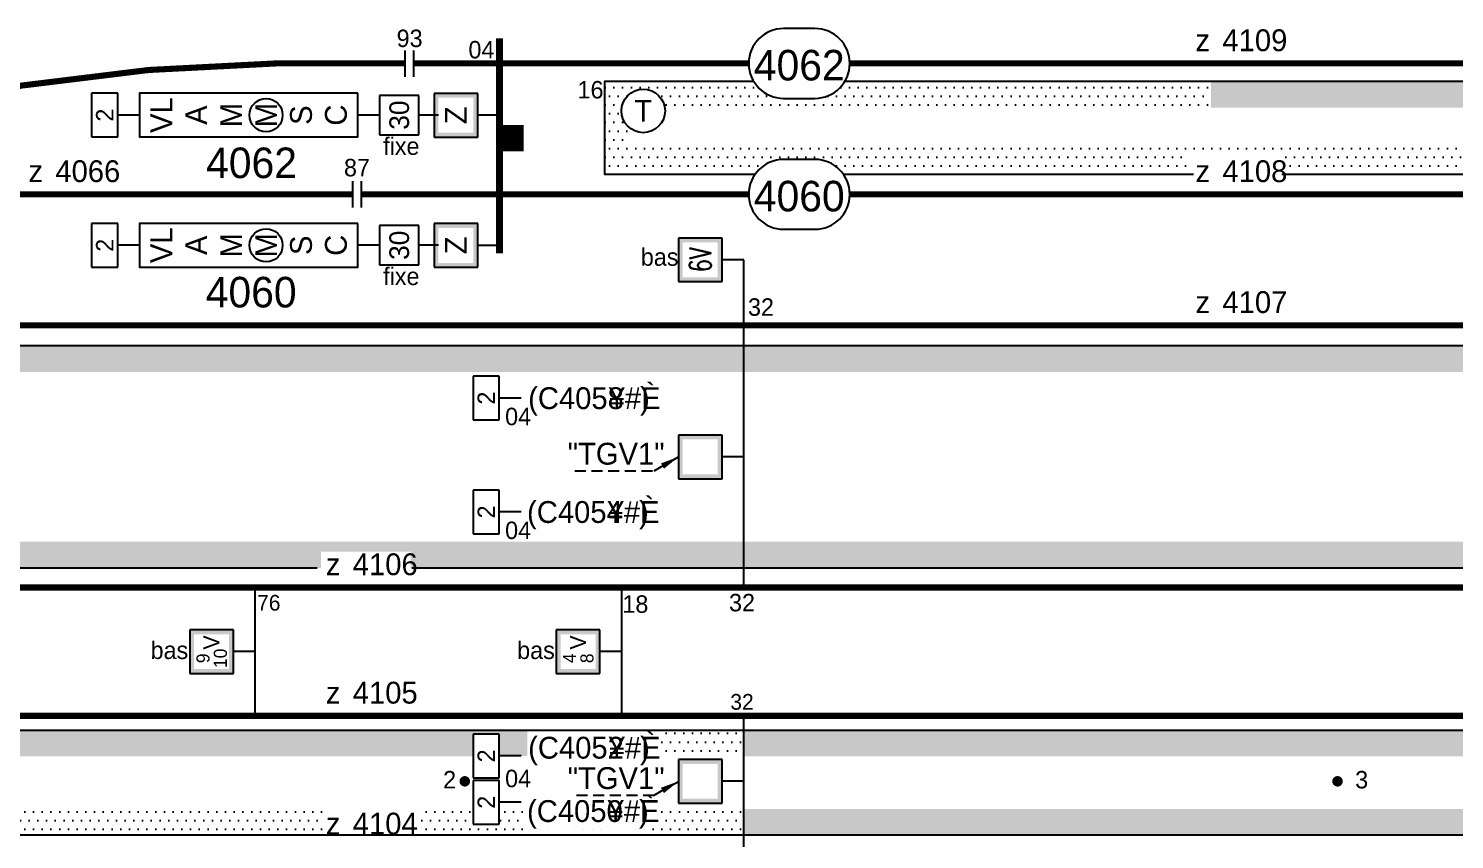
# Model space of a CAD drawing. Header units: metres. Extents: x 0 to 4410, y 0 to 594.
# Drawn here: x 2209.4 to 2372.8, y 298.8 to 391.7 of the extents above; entities that cross this region are included whole.
import ezdxf
from ezdxf.enums import TextEntityAlignment as Align

# ---------------------------------------------------------------- set-up
doc = ezdxf.new("R2010")
doc.units = ezdxf.units.M
doc.linetypes.add('CACHE', pattern=[9.524999999999999, 6.35, -3.175])
doc.linetypes.add('CONTINU', pattern=[5000, 5000, 0])
for name, color, linetype in [('HACHURES', 7, 'Continuous'), ('PRI ES', 7, 'Continuous'), ('voies', 7, 'Continuous')]:
    doc.layers.add(name, color=color, linetype=linetype)
doc.layers.add('Pk invisible', color=250, linetype='Continuous', plot=False)
doc.styles.add('es_norme', font='es_isocp.shx')
doc.styles.add('ISO8C1', font='es_isocp.shx')
doc.styles.add('SIMPLEX', font='simplex', dxfattribs={"width": 0.7})
pattern_1 = [(0, (-630, 0), (0.5, 1), [0, -1])]
pattern_2 = [(0, (0, 0), (0.5, 1), [0, -1])]

# ---------------------------------------------------------------- blocks, each defined once
blk = doc.blocks.new('TCD')
at = {"linetype": 'Continuous'}
for p, q in [((-2.5, 7.5), (-2.5, 2.5)), ((2.5, 7.5), (-2.5, 7.5)), ((2.5, 2.5), (2.5, 7.5)), ((-2.5, 2.5), (0, 2.5)), ((0, 2.5), (2.5, 2.5)), ((0, 0), (0, 2.5))]:
    blk.add_line(p, q, dxfattribs=at)
at = {"linetype": 'Continuous', "style": 'SIMPLEX', "width": 0.7}
blk.add_attdef('OO', text='', height=2.5, dxfattribs=at).set_placement((0, 5), align=Align.MIDDLE)
blk = doc.blocks.new('ID')
at = {"linetype": 'Continuous'}
for p, q in [((-2.5, 5.5), (-2.5, 2.5)), ((2.5, 5.5), (-2.5, 5.5)), ((2.5, 2.5), (2.5, 5.5)), ((-2.5, 2.5), (0, 2.5)), ((0, 2.5), (2.5, 2.5)), ((0, 0), (0, 2.5))]:
    blk.add_line(p, q, dxfattribs=at)
at = {"linetype": 'Continuous', "style": 'SIMPLEX', "width": 0.7}
blk.add_attdef('O', text='', height=2, dxfattribs=at).set_placement((0, 4), align=Align.MIDDLE)
blk = doc.blocks.new('TCR')
at = {"linetype": 'Continuous'}
for p, q in [((2.5, 7.5), (-2.5, 7.5)), ((-2.5, 7.5), (-2.5, 2.5)), ((2.5, 2.5), (2.5, 7.5)), ((-2.5, 2.5), (0, 2.5)), ((0, 0), (0, 2.5)), ((0, 2.5), (2.5, 2.5))]:
    blk.add_line(p, q, dxfattribs=at)
for points in [[(-2.5, 7.5), (2.5, 7.5), (-2, 7), (2, 7)], [(-2.5, 2.5), (-2.5, 7.5), (-2, 3), (-2, 7)], [(2.5, 7.5), (2.5, 2.5), (2, 7), (2, 3)], [(2.5, 2.5), (-2.5, 2.5), (2, 3), (-2, 3)]]:
    blk.add_solid(points, dxfattribs=at)
at = {"linetype": 'Continuous', "style": 'SIMPLEX', "width": 0.7}
blk.add_attdef('OO', text='', height=2.5, dxfattribs=at).set_placement((0, 5), align=Align.MIDDLE)
blk = doc.blocks.new('HM')
at = {"const_width": 0.6}
blk.add_lwpolyline([(-0.3000000000001819, 0, 1), (0.3000000000001819, 0, 1)], format="xyb", close=True, dxfattribs=at)
at = {"color": 7, "linetype": 'Continuous', "style": 'es_norme', "flags": 1}
blk.add_attdef('KI', (2.006654581030034, 1.769406652388057), '', height=2, dxfattribs=at)
at = {"linetype": 'Continuous', "style": 'es_norme'}
blk.add_attdef('HM', (2.022979787304394, -0.8097073877160028), '', height=2, dxfattribs=at)
blk = doc.blocks.new('TEL')
blk.add_circle((0, 0), 2.5)
at = {"linetype": 'Continuous', "style": 'ISO8C1'}
blk.add_attdef('TEXTEG', text='', height=2.5, dxfattribs=at).set_placement((-4, -1), align=Align.RIGHT)
at = {"style": 'ISO8C1'}
blk.add_attdef('OO', text='', height=2.5, dxfattribs=at).set_placement((0, 0), align=Align.MIDDLE)
at = {"linetype": 'Continuous', "style": 'ISO8C1'}
blk.add_attdef('TEXTED', (4, -1), '', height=2.5, dxfattribs=at)
blk = doc.blocks.new('nzone')
at = {"style": 'es_norme'}
blk.add_text('z', height=2.5, dxfattribs=at).set_placement((-1.782768162918515, 1.405600679660125))
blk.add_attdef('ZONE', (1.305260423668528, 1.405600679660125), '', height=2.5, dxfattribs=at)
blk = doc.blocks.new('FLSIG-DR')
at = {"linetype": 'Continuous'}
blk.add_lwpolyline([(2.124101845155565, -2.124101845155451, 0, 0.8, 0), (1.386595461451634, -1.386595461451236, 0, 0, 0), (0, -5.684341886080801e-14, 0, 0, 0)], format="xyseb", dxfattribs=at)

msp = doc.modelspace()

# ---------------------------------------------------------------- hatches: boundary and pattern name
at = {"linetype": 'Continuous'}
h = msp.add_hatch(dxfattribs=at)
h.set_pattern_fill('SABLE', color=256, scale=0.5, style=0)
h.set_pattern_definition(pattern_2)
h.paths.add_polyline_path([(2342.342173310315, 377.1857428708799), (2344.920928163847, 377.1857428708799), (2344.920928163847, 378.0444233234487), (2278.411238077105, 378.0444233234487), (2278.411238077105, 380.2763573862767, -0.2424816397775401), (2277.362270587345, 382.3121630386479, -0.9268566767387671), (2282.333534353356, 382.6901252044802), (2344.920928163847, 382.6901252044802), (2344.920928163847, 385.6901252044802), (2302.958244387553, 385.6901252044802, -0.2635277456240241), (2299.527652369771, 383.7470740146175), (2295.948129212468, 383.7470740146175, -0.2635277456240246), (2292.517537194685, 385.6901252044802), (2275.411238077105, 385.6901252044802), (2275.411238077105, 375.0444233234487), (2292.673654269334, 375.0444233234487, -0.2444522533785592), (2295.948129212468, 376.7470740146175), (2299.527652369771, 376.7470740146175, -0.2444522533785588), (2302.802127312905, 375.0444233234487), (2342.342173310315, 375.0444233234487)])
h = msp.add_hatch(dxfattribs=at)
h.set_pattern_fill('SABLE', color=256, scale=0.5, style=0)
h.set_pattern_definition(pattern_2)
h.paths.add_polyline_path([(2420.472671769233, 385.6901252044802), (2344.920928163847, 385.6901252044802), (2344.920928163847, 382.6901252044802), (2437.180906153889, 382.6901252044802, -0.2074762535006239), (2439.170043495647, 382.6901252044802), (2467.352071387533, 382.6901252044802), (2467.352071387533, 378.0444233234487), (2439.022737981976, 378.0444233234487, -0.1746195807366897), (2437.32821166756, 378.0444233234487), (2407.773911271033, 378.0444233234487), (2407.773911271033, 375.0444233234487), (2470.352071387533, 375.0444233234487), (2470.352071387533, 385.6901252044802), (2430.913378962101, 385.6901252044802, -0.2635277456240246), (2427.482786944318, 383.7470740146175), (2423.903263787015, 383.7470740146175, -0.2635277456240241)])
h = msp.add_hatch(dxfattribs=at)
h.set_pattern_fill('SABLE', color=256, scale=0.5, style=0)
h.set_pattern_definition(pattern_2)
h.paths.add_polyline_path([(2404.670385890333, 378.0444233234487), (2344.920928163847, 378.0444233234487), (2344.920928163847, 377.1857428708799), (2352.80769859702, 377.1857428708799), (2352.80769859702, 375.0444233234487), (2404.670385890333, 375.0444233234487)], flags=17)
at = {"layer": 'HACHURES'}
h = msp.add_hatch(dxfattribs=at)
h.set_pattern_fill('SABLE', color=256, scale=0.5, style=0)
h.set_pattern_definition(pattern_1)
edge = h.paths.add_edge_path()
edge.add_line((2291.398256980061, 355.3782573660786), (2197.698274604781, 355.3782573660786))
edge.add_arc((2194.475122779997, 357.7470740146178), 4.000000000000272, 270, 323.68642125856763, ccw=False)
edge.add_line((2194.475122779997, 353.7470740146176), (2190.895599622692, 353.7470740146176))
edge.add_arc((2190.895599622692, 357.7470740146181), 4.000000000000568, 216.3135787414369, 270, ccw=False)
edge.add_line((2187.672447797909, 355.3782573660786), (2182.411238077105, 355.3782573660786))
edge.add_line((2182.411238077105, 355.3782573660786), (2182.411238077105, 329.9518779920466))
edge.add_line((2182.411238077105, 329.9518779920466), (2187.582450641528, 329.9518779920465))
edge.add_line((2187.582450641528, 329.9518779920465), (2188.333997625729, 330.7828277615588))
edge.add_line((2188.333997625729, 330.7828277615588), (2189.06509998667, 331.2672445569211))
edge.add_line((2189.06509998667, 331.2672445569211), (2190.053861132157, 331.6210949109601))
edge.add_line((2190.053861132157, 331.6210949109601), (2190.752296785284, 331.7080953940517))
edge.add_line((2190.752296785284, 331.7080953940517), (2192.685361201345, 331.7106631811442))
edge.add_line((2192.685361201345, 331.7106631811442), (2194.938470867089, 331.6837361165669))
edge.add_line((2194.938470867089, 331.6837361165669), (2195.822374822453, 331.476949406871))
edge.add_line((2195.822374822453, 331.476949406871), (2196.903215265265, 330.8893998614916))
edge.add_line((2196.903215265265, 330.8893998614916), (2197.788271761161, 329.9518779920465))
edge.add_line((2197.788271761161, 329.9518779920465), (2242.947463931441, 329.9518779920466))
edge.add_line((2242.947463931441, 329.9518779920466), (2242.947463931441, 331.8016170727933))
edge.add_line((2242.947463931441, 331.8016170727933), (2253.196167467358, 331.8016170727933))
edge.add_line((2253.196167467358, 331.8016170727933), (2253.196167467358, 329.9518779920466))
edge.add_line((2253.196167467358, 329.9518779920466), (2291.398256980061, 329.9518779920466))
edge.add_line((2291.398256980061, 329.9518779920466), (2291.398256980061, 332.9518779920466))
edge.add_line((2291.398256980061, 332.9518779920466), (2185.411238077105, 332.9518779920466))
edge.add_line((2185.411238077105, 332.9518779920466), (2185.411238077105, 352.3782573660786))
edge.add_line((2185.411238077105, 352.3782573660786), (2291.398256980061, 352.3782573660786))
edge.add_line((2291.398256980061, 352.3782573660786), (2291.398256980061, 355.3782573660786))
h = msp.add_hatch(dxfattribs=at)
h.set_pattern_fill('SABLE', color=256, scale=0.5, style=0)
h.set_pattern_definition(pattern_1)
h.paths.add_polyline_path([(2474.662504745361, 355.3782573660786), (2291.398256980061, 355.3782573660786), (2291.398256980061, 352.3782573660786), (2489.39843311982, 352.3782573660786), (2489.39843311982, 355.3782573660786), (2484.68833155223, 355.3782573660786, -0.2386321253339259), (2481.465179727447, 353.7470740146176), (2477.885656570144, 353.7470740146176, -0.2386321253339241)])
h = msp.add_hatch(dxfattribs=at)
h.set_pattern_fill('SABLE', color=256, scale=0.5, style=0)
h.set_pattern_definition(pattern_1)
h.paths.add_polyline_path([(2404.688917878702, 332.9518779920466), (2291.398256980061, 332.9518779920466), (2291.398256980061, 329.9518779920466), (2404.688917878702, 329.9518779920466)])
h = msp.add_hatch(dxfattribs=at)
h.set_pattern_fill('SABLE', color=256, scale=0.5, style=0)
h.set_pattern_definition(pattern_1)
edge = h.paths.add_edge_path()
edge.add_line((2260.363742528714, 310.9170787859123), (2263.363742528714, 310.9170787859123))
edge.add_line((2263.363742528714, 310.9170787859123), (2263.363742528714, 308.4170787859123))
edge.add_line((2263.363742528714, 308.4170787859123), (2265.863742528714, 308.4170787859123))
edge.add_line((2265.863742528714, 308.4170787859123), (2266.578315439185, 308.4169734062341))
edge.add_line((2266.578315439185, 308.4169734062341), (2266.578315439185, 311.367457285601))
edge.add_line((2266.578315439185, 311.367457285601), (2198.126807909586, 311.367457285601))
edge.add_arc((2194.475122779997, 313.0000000000015), 4.000000000000175, 270, 335.9122252669627, ccw=False)
edge.add_line((2194.475122779997, 309.0000000000012), (2190.895599622692, 309.0000000000012))
edge.add_arc((2190.895599622692, 313.000000000001), 3.999999999999829, 204.0877747330333, 270.0000000000065, ccw=False)
edge.add_line((2187.243914493104, 311.3674572856011), (2159.398259331162, 311.367457285601))
edge.add_line((2159.398259331162, 311.367457285601), (2159.398259331162, 308.367457285601))
edge.add_line((2159.398259331162, 308.367457285601), (2260.363742528714, 308.367457285601))
edge.add_line((2260.363742528714, 308.367457285601), (2260.363742528714, 310.9170787859123))
h = msp.add_hatch(dxfattribs=at)
h.set_pattern_fill('SABLE', color=256, scale=0.5, style=0)
h.set_pattern_definition(pattern_1)
h.paths.add_polyline_path([(2291.398256980061, 311.367457285601), (2278.804662882116, 311.367457285601), (2278.804662882116, 308.367457285601), (2291.398256980061, 308.367457285601)])
h = msp.add_hatch(dxfattribs=at)
h.set_pattern_fill('SABLE', color=256, scale=0.5, style=0)
h.set_pattern_definition(pattern_1)
h.paths.add_polyline_path([(2489.39843311982, 311.367457285601), (2417.171059947352, 311.367457285601), (2417.171059947352, 310.4207088011008), (2412.652009335288, 310.4207088011008), (2412.652009335288, 311.367457285601), (2400.463031745205, 311.367457285601), (2400.463031745205, 310.5035813252971), (2395.778157759289, 310.5035813252971), (2395.778157759289, 311.367457285601), (2291.398256980061, 311.367457285601), (2291.398256980061, 308.367457285601), (2489.39843311982, 308.367457285601)])
h = msp.add_hatch(dxfattribs=at)
h.set_pattern_fill('SABLE', color=256, scale=0.5, style=0)
h.set_pattern_definition(pattern_1)
edge = h.paths.add_edge_path()
edge.add_line((2243.272974053001, 302.3274133723292), (2159.398259331162, 302.3274133723292))
edge.add_line((2159.398259331162, 302.3274133723292), (2159.398259331162, 299.3274133723292))
edge.add_line((2159.398259331162, 299.3274133723292), (2187.201842125614, 299.3274133723292))
edge.add_arc((2190.975166089836, 298.0000000000005), 4.00000000000079, 90.00000000000648, 160.6186954653157, ccw=False)
edge.add_line((2190.975166089836, 302.0000000000012), (2194.55468924714, 302.0000000000012))
edge.add_arc((2194.55468924714, 298.000000000001), 4.000000000000227, 19.381304534679487, 90, ccw=False)
edge.add_line((2198.328013211361, 299.3274133723292), (2243.272974053001, 299.3274133723292))
edge.add_line((2243.272974053001, 299.3274133723292), (2243.272974053001, 302.3274133723292))
h = msp.add_hatch(dxfattribs=at)
h.set_pattern_fill('SABLE', color=256, scale=0.5, style=0)
h.set_pattern_definition(pattern_1)
h.paths.add_polyline_path([(2260.363742528714, 302.3274133723292), (2252.868310269661, 302.3274133723292), (2252.868310269661, 299.3274133723292), (2291.398256980061, 299.3274133723292), (2291.398256980061, 302.3274133723292), (2278.955474748185, 302.3274133723292), (2278.955474748185, 300.2095159026076), (2266.135952709392, 300.2095159026076), (2266.135952709392, 302.3274133723292), (2263.363742528714, 302.3274133723292), (2263.363742528714, 300.6034283831144), (2260.363742528714, 300.6034283831144)])
h = msp.add_hatch(dxfattribs=at)
h.set_pattern_fill('SABLE', color=256, scale=0.5, style=0)
h.set_pattern_definition(pattern_1)
h.paths.add_polyline_path([(2404.441961461556, 302.3274133723292), (2291.398256980061, 302.3274133723292), (2291.398256980061, 299.3274133723292), (2395.550528047197, 299.3274133723292), (2395.550528047197, 300.3500212287645), (2400.818833818141, 300.3500212287645), (2400.818833818141, 299.3274133723292), (2412.690699418463, 299.3274133723292), (2412.690699418463, 300.4855510217603), (2417.460740484779, 300.4855510217603), (2417.460740484779, 299.3274133723292), (2489.398433119821, 299.3274133723292), (2489.398433119821, 302.3274133723292), (2407.621430593561, 302.3274133723292), (2407.621430593561, 299.9250931426586), (2404.441961461556, 299.9250931426586)])

# ---------------------------------------------------------------- linework, layer by layer
msp.add_line((2237.761656388776, 387.7470740146175), (2252.574501863859, 387.7470740146175))
at = {"linetype": 'Continuous'}
for p, q in [((2291.398256980061, 365.2470740146176), (2288.898256980061, 365.2470740146185)), ((2291.398256980061, 327.7106631811442), (2291.398256980061, 365.2470740146176)), ((2235.398259331162, 313.0000000000012), (2235.398259331162, 327.7106631811442)), ((2277.398256980061, 313.0000000000012), (2277.398256980061, 327.7106631811442)), ((2291.398256980061, 298.0000000000012), (2291.398256980061, 313.0000000000012))]:
    msp.add_line(p, q, dxfattribs=at)
for points, const_width in [([(2263.398261682264, 365.9814732926373), (2263.398261682264, 390.6143201697307)], 0.8), ([(2264.645951415924, 377.6671706104046), (2264.645951415924, 380.6751834337867)], 3)]:
    msp.add_lwpolyline(points, dxfattribs=dict(at, const_width=const_width))
for points in [[(2295.948129212468, 383.7470740146175), (2299.527652369771, 383.7470740146175, 0.9999999999999999), (2299.527652369771, 391.7470740146175), (2295.948129212468, 391.7470740146175, 0.9999999999999999), (2295.948129212468, 383.7470740146175, 0.9999999999999999)], [(2295.948129212468, 368.7470740146176), (2299.527652369771, 368.7470740146176, 0.9999999999999999), (2299.527652369771, 376.7470740146175), (2295.948129212468, 376.7470740146175, 0.9999999999999999), (2295.948129212468, 368.7470740146176, 0.9999999999999999)]]:
    msp.add_lwpolyline(points, format="xyb", dxfattribs=at)
at = {"linetype": 'Continuous', "const_width": 0.7}
msp.add_lwpolyline([(2237.761656388775, 387.7470740146175, 0.05287146613327146), (2194.398261682264, 382.4323888524361)], format="xyb", dxfattribs=at)
at = {"const_width": 0.7}
for points in [[(2237.761656388775, 387.7470740146175), (2252.574501863859, 387.7470740146175)], [(2253.574501863858, 387.7470740146175), (2291.948129212468, 387.7470740146175)], [(2303.527303753201, 387.7470740146175), (2419.903263787015, 387.7470740146175)], [(2127.898256572028, 372.7470740146175), (2246.574501863858, 372.7470740146175)], [(2247.574501863858, 372.7470740146175), (2292.035763757635, 372.7470740146175)], [(2303.527618493949, 372.7470740146175), (2473.900795454445, 372.7470740146175)], [(2198.472365879343, 357.7470740146176), (2473.885656570144, 357.7470740146176)], [(2198.475122779997, 327.7106631811442), (2582.050827457241, 327.7106631811442)], [(2198.475122779997, 313.0000000000012), (2582.050827457241, 313.0000000000012)]]:
    msp.add_lwpolyline(points, dxfattribs=at)
at = {"linetype": 'Continuous'}
for points in [[(2292.4864209057, 385.6901252044802), (2275.411238077105, 385.6901252044802), (2275.411238077105, 375.0444233234487), (2292.673654269334, 375.0444233234487)], [(2420.472671769233, 385.6901252044802), (2302.989360676539, 385.6901252044802)], [(2249.648261682264, 381.8256512086366), (2249.648261682264, 381.8256512086366), (2247.148261682264, 381.8256512086366)], [(2302.802127312906, 375.0444233234487), (2342.904914919987, 375.0444233234487)], [(2353.024333624178, 375.0444233234487), (2403.465343345611, 375.0444233234487)], [(2249.648261682264, 366.9119364665933), (2249.648261682264, 366.9119364665933), (2247.148261682264, 366.9119364665933)], [(2474.66250474536, 355.3782573660786), (2197.698274604781, 355.3782573660786)], [(2197.788271761161, 329.9518779920466), (2242.486431398916, 329.9518779920466)], [(2253.36781687559, 329.9518779920466), (2403.338570342935, 329.9518779920466)], [(2198.126807909586, 311.367457285601), (2582.399142327652, 311.367457285601)], [(2582.281643690834, 299.3274133723292), (2198.328013211361, 299.3274133723292)]]:
    msp.add_lwpolyline(points, dxfattribs=at)
for points in [[(2247.148261682264, 384.3256512086366), (2222.148261682264, 384.3256512086366), (2222.148261682264, 379.3256512086366), (2247.148261682264, 379.3256512086366)], [(2247.148261682264, 369.4119364665933), (2222.148261682264, 369.4119364665933), (2222.148261682264, 364.4119364665933), (2247.148261682264, 364.4119364665933)]]:
    msp.add_lwpolyline(points, close=True, dxfattribs=at)
at = {"linetype": 'CACHE', "ltscale": 0.2}
for points in [[(2272.025728414892, 341.0896628034955), (2281.127615918085, 341.0896628034955), (2283.898256980061, 342.6650676790626)], [(2272.21919791744, 303.9245951244341), (2281.127615918085, 303.9245951244341), (2283.898256980061, 305.5000000000012)]]:
    msp.add_lwpolyline(points, dxfattribs=at)
at = {"linetype": 'CACHE'}
for points in [[(2283.898256980061, 342.6650676790626, 0, 0.7, 0), (2282.06419859276, 341.6222099213103, 0.7, 0.7, 0)], [(2283.898256980061, 305.5000000000012, 0, 0.7, 0), (2282.064198592759, 304.4571422422489, 0.7, 0.7, 0)]]:
    msp.add_lwpolyline(points, format="xyseb", dxfattribs=at)
at = {"linetype": 'Continuous'}
for centre in [(2236.648261682264, 381.8256512086366), (2236.648261682264, 366.9119364665933)]:
    msp.add_circle(centre, 1.9, dxfattribs=at)
at = {"layer": 'voies', "linetype": 'Continuous'}
for p, q in [((2252.574501863858, 386.2225526365476), (2252.574501863858, 389.2225526365476)), ((2253.574501863858, 386.2225526365476), (2253.574501863858, 389.2225526365476)), ((2246.574501863858, 371.2470740146176), (2246.574501863858, 374.2470740146175)), ((2247.574501863858, 371.2470740146176), (2247.574501863858, 374.2470740146175))]:
    msp.add_line(p, q, dxfattribs=at)

# ---------------------------------------------------------------- block references
at = {"linetype": 'Continuous'}
for name, p, values in [('nzone', (2344.920928163847, 387.7470740146175), {'ZONE': '4109'}), ('TEL', (2279.862270587345, 382.3121630386479), {'OO': 'T'}), ('nzone', (2211.20013910447, 372.7470740146175), {'ZONE': '4066'}), ('nzone', (2344.920928163847, 372.7470740146175), {'ZONE': '4108'}), ('nzone', (2344.920928163847, 357.7470740146176), {'ZONE': '4107'}), ('nzone', (2245.278505778552, 327.7106631811442), {'ZONE': '4106'}), ('nzone', (2245.278505778552, 313.0000000000012), {'ZONE': '4105'}), ('nzone', (2245.278505778552, 298.0000000000012), {'ZONE': '4104'})]:
    msp.add_blockref(name, p, dxfattribs=at).add_auto_attribs(values)
ref = msp.add_blockref('ID', (2222.148261682264, 381.8256512086366), dxfattribs=dict(rotation=90))
ref.add_attrib('O', '2', dxfattribs={"linetype": 'CONTINU', "height": 2, "rotation": 90, "style": 'es_norme'}).set_placement((2218.148261682264, 381.8256512086366), align=Align.MIDDLE)
ref = msp.add_blockref('TCD', (2256.398261682264, 381.8256512086366), dxfattribs=dict(at, xscale=0.8999999999999773, yscale=0.8999999999999773, zscale=0.8999999999999773, rotation=90))
ref.add_attrib('OO', '30', dxfattribs={"linetype": 'CONTINU', "height": 2.25, "rotation": 90, "style": 'es_norme'}).set_placement((2251.898261682264, 381.8256512086366), align=Align.MIDDLE)
ref = msp.add_blockref('TCR', (2263.398261682264, 381.8079553433556), dxfattribs=dict(at, rotation=90))
ref.add_attrib('OO', 'Z', dxfattribs={"linetype": 'CONTINU', "height": 2.5, "rotation": 90, "style": 'es_norme'}).set_placement((2258.398261682264, 381.8079553433556), align=Align.MIDDLE)
ref = msp.add_blockref('ID', (2222.148261682264, 366.9119364665933), dxfattribs=dict(rotation=90))
ref.add_attrib('O', '2', dxfattribs={"linetype": 'CONTINU', "height": 2, "rotation": 90, "style": 'es_norme'}).set_placement((2218.148261682264, 366.9119364665933), align=Align.MIDDLE)
ref = msp.add_blockref('TCR', (2263.398261682264, 366.8942406013123), dxfattribs=dict(at, rotation=90))
ref.add_attrib('OO', 'Z', dxfattribs={"linetype": 'CONTINU', "height": 2.5, "rotation": 90, "style": 'es_norme'}).set_placement((2258.398261682264, 366.8942406013123), align=Align.MIDDLE)
ref = msp.add_blockref('TCD', (2256.398261682264, 366.9119364665933), dxfattribs=dict(at, xscale=0.8999999999999773, yscale=0.8999999999999773, zscale=0.8999999999999773, rotation=90))
ref.add_attrib('OO', '30', dxfattribs={"linetype": 'CONTINU', "height": 2.25, "rotation": 90, "style": 'es_norme'}).set_placement((2251.898261682264, 366.9119364665933), align=Align.MIDDLE)
at = {"linetype": 'Continuous', "rotation": 90}
msp.add_blockref('TCR', (2291.398256980061, 365.2470740146176), dxfattribs=at).add_auto_attribs({'OO': '6V'})
at = {"linetype": 'Continuous'}
for p in [(2288.898256980061, 365.2470740146185), (2232.898259331162, 320.3553315905722), (2274.89825698006, 320.3553315905722)]:
    msp.add_blockref('FLSIG-DR', p, dxfattribs=at)
ref = msp.add_blockref('ID', (2265.863742528714, 349.4062558898243), dxfattribs=dict(rotation=90))
ref.add_attrib('O', '2', dxfattribs={"linetype": 'CONTINU', "height": 2, "rotation": 90, "style": 'es_norme'}).set_placement((2261.863742528714, 349.4062558898243), align=Align.MIDDLE)
at = {"linetype": 'Continuous', "rotation": 90}
for name, p in [('TCR', (2291.398256980061, 342.6650676790626)), ('TCR', (2235.398259331162, 320.3553315905722)), ('FLSIG-DR', (2232.898259331162, 320.3553315905722)), ('TCR', (2277.39825698006, 320.3553315905722)), ('FLSIG-DR', (2274.89825698006, 320.3553315905722)), ('TCR', (2291.398256980061, 305.5000000000012))]:
    msp.add_blockref(name, p, dxfattribs=at)
ref = msp.add_blockref('ID', (2265.863742528714, 336.364687211046), dxfattribs=dict(rotation=90))
ref.add_attrib('O', '2', dxfattribs={"linetype": 'CONTINU', "height": 2, "rotation": 90, "style": 'es_norme'}).set_placement((2261.863742528714, 336.364687211046), align=Align.MIDDLE)
ref = msp.add_blockref('ID', (2265.863742528714, 308.4170787859123), dxfattribs=dict(rotation=90))
ref.add_attrib('O', '2', dxfattribs={"linetype": 'CONTINU', "height": 2, "rotation": 90, "style": 'es_norme'}).set_placement((2261.863742528714, 308.4170787859123), align=Align.MIDDLE)
ref = msp.add_blockref('HM', (2259.411238077105, 305.5000000000012))
ref.add_attrib('HM', '2', (2256.93421786441, 304.6902926122852), dxfattribs={"linetype": 'Continuous', "height": 2, "style": 'es_norme'})
ref = msp.add_blockref('ID', (2265.863742528714, 303.1034283831144), dxfattribs=dict(rotation=90))
ref.add_attrib('O', '2', dxfattribs={"linetype": 'CONTINU', "height": 2, "rotation": 90, "style": 'es_norme'}).set_placement((2261.863742528714, 303.1034283831144), align=Align.MIDDLE)
msp.add_blockref('HM', (2359.411238077105, 305.5000000000012)).add_auto_attribs({'HM': '3'})

# ---------------------------------------------------------------- texts
at = {"linetype": 'Continuous', "style": 'es_norme'}
for s, height, p in [('04', 2, (2261.324300076424, 389.3256512086366)), ('04', 2, (2261.324300076424, 389.3256512086366)), ('4062', 3.5, (2297.737890791119, 387.5500152933403)), ('4060', 3.5, (2297.737890791119, 372.5500152933412))]:
    msp.add_text(s, height=height, dxfattribs=at).set_placement(p, align=Align.MIDDLE)
for s, p in [('VL', (2224.648261682264, 381.8256512086366)), ('A', (2228.648261682264, 381.8256512086366)), ('M', (2232.648261682264, 381.8256512086366)), ('M', (2236.648261682264, 381.8256512086366)), ('S', (2240.648261682264, 381.8256512086366)), ('C', (2244.648261682264, 381.8256512086366)), ('VL', (2224.648261682264, 366.9119364665933)), ('A', (2228.648261682264, 366.9119364665933)), ('M', (2232.648261682264, 366.9119364665933)), ('M', (2236.648261682264, 366.9119364665933)), ('S', (2240.648261682264, 366.9119364665933)), ('C', (2244.648261682264, 366.9119364665933))]:
    msp.add_text(s, height=2.5, rotation=90, dxfattribs=at).set_placement(p, align=Align.MIDDLE)
for s, p in [('fixe', (2250.063698843722, 377.2698418922794)), ('bas', (2279.588675881574, 364.5681488363574)), ('fixe', (2250.063698843722, 362.3561271502361)), ('bas', (2223.416927262756, 319.5138945737719)), ('bas', (2265.416924911653, 319.513894573772))]:
    msp.add_text(s, height=2, dxfattribs=at).set_placement(p)
at = {"linetype": 'Continuous', "lineweight": 50, "style": 'es_norme'}
msp.add_text('4062', height=3.5, dxfattribs=at).set_placement((2234.98042415941, 376.3613069621945), align=Align.MIDDLE)
msp.add_text('4060', height=3.5, dxfattribs=at).set_placement((2234.940648047419, 361.5435135520859), align=Align.MIDDLE_CENTER)
at = {"linetype": 'Continuous', "style": 'es_norme'}
for s, height, p in [('32', 2, (2293.35169419608, 359.8365297646754)), ('"TGV1"', 2.5, (2276.756852122678, 343.0330373887849)), ('76', 1.8, (2236.958273629097, 325.9585595971215)), ('18', 2, (2278.958271277996, 325.8061755765705)), ('32', 2, (2291.180845294129, 325.9764370719861)), ('32', 1.8, (2291.180845294129, 314.6081252783591)), ('"TGV1"', 2.5, (2276.756852122677, 305.8679697097235))]:
    msp.add_text(s, height=height, dxfattribs=at).set_placement(p, align=Align.MIDDLE_CENTER)
for s, p in [('¥#È', (2275.90332129914, 349.3968741172433)), ('(C4058  )', (2266.67730545793, 349.3968741172433)), ('¥#È', (2275.77832129914, 336.355305438465)), ('(C4054  )', (2266.55230545793, 336.355305438465)), ('(C4052  )', (2266.67730545793, 309.3527436584284)), ('¥#È', (2275.90332129914, 309.3527436584284)), ('¥#È', (2275.77832129914, 302.0940466105333)), ('(C4050  )', (2266.55230545793, 302.0940466105333))]:
    msp.add_text(s, height=2.5, dxfattribs=at).set_placement(p, align=Align.MIDDLE_LEFT)
for s, height, p in [('V', 1.83, (2230.385678803897, 321.4022845105339)), ('V', 1.83, (2272.385676452795, 321.402284510534)), ('10', 1.5, (2231.408333638304, 319.5932196046272)), ('9', 1.5, (2229.420891517975, 319.5932196046272)), ('4', 1.5, (2271.420889166873, 319.5932196046272)), ('8', 1.5, (2273.408331287202, 319.5932196046272))]:
    msp.add_text(s, height=height, rotation=90, dxfattribs=at).set_placement(p, align=Align.MIDDLE_CENTER)
at = {"layer": 'Pk invisible', "style": 'es_norme'}
for s, p in [('93', (2253.09560282361, 390.624391407576)), ('87', (2247.063084485289, 375.8129432963244))]:
    msp.add_text(s, height=2, dxfattribs=at).set_placement(p, align=Align.MIDDLE_CENTER)
at = {"layer": 'Pk invisible', "linetype": 'Continuous', "style": 'es_norme'}
msp.add_text('16', height=2, dxfattribs=at).set_placement((2273.820937220061, 384.7368974309004), align=Align.MIDDLE)
at = {"layer": 'PRI ES', "linetype": 'Continuous', "style": 'es_norme'}
for p in [(2264.038878398869, 346.3012457355974), (2264.038878398869, 333.2596770568192), (2264.038878398869, 304.8283109181605)]:
    msp.add_text('04', height=2, dxfattribs=at).set_placement(p)

doc.saveas('drawing.dxf')
